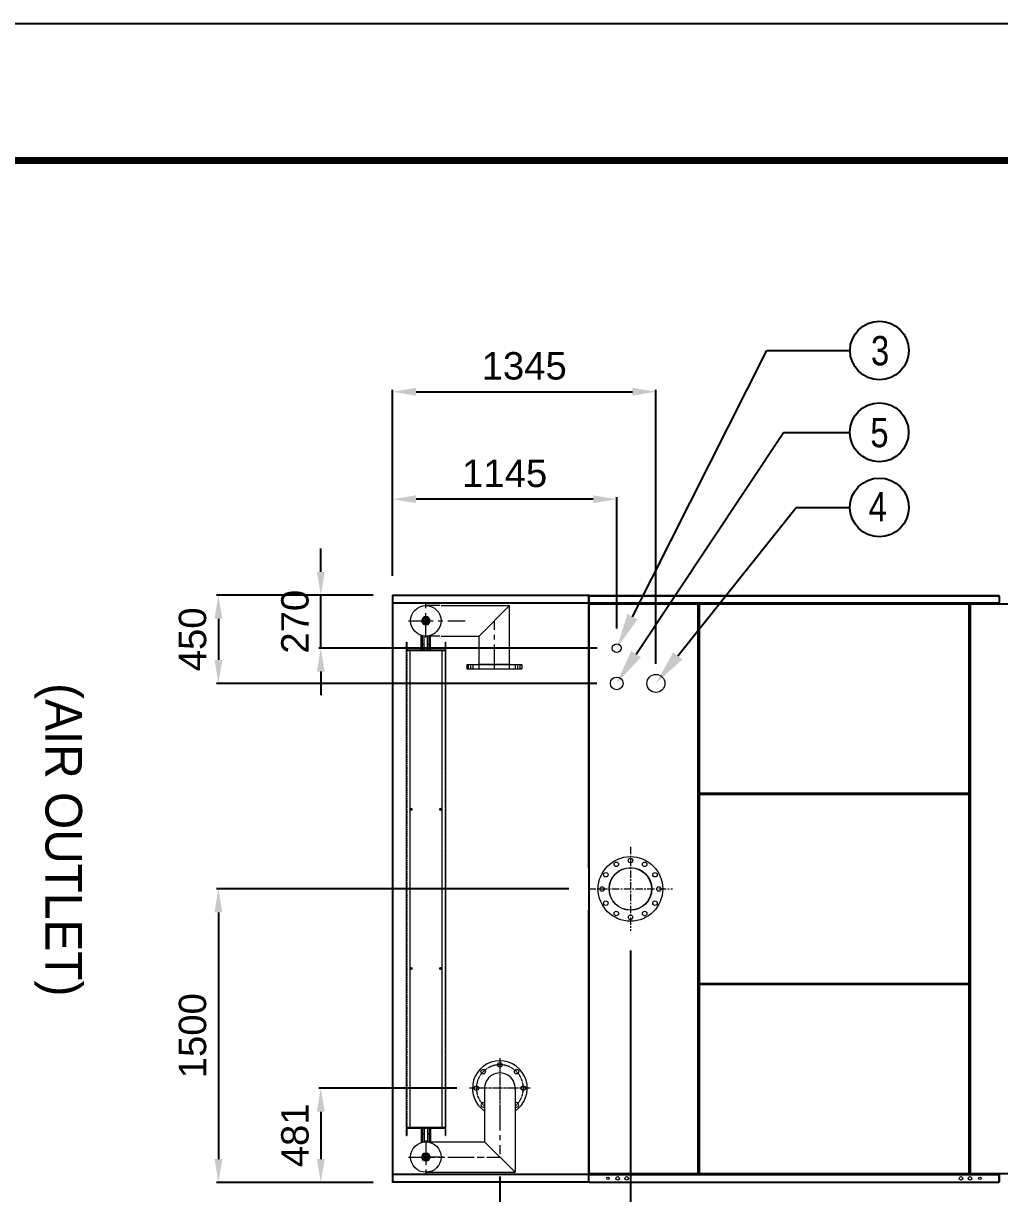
# Model space of a CAD drawing. Header units: millimetres. Extents: x -17070 to 45695, y -291348 to 34705.
# Drawn here: x 23995 to 28982, y 28726 to 34705 of the extents above; entities that cross this region are included whole.
import ezdxf
from ezdxf import colors
from ezdxf.entities.mleader import LeaderData, LeaderLine
from ezdxf.enums import TextEntityAlignment as Align
from ezdxf.math import Vec2, Vec3

# ---------------------------------------------------------------- set-up
doc = ezdxf.new("R2010")
doc.units = ezdxf.units.MM
doc.linetypes.add('CENTER', pattern=[2, 1.25, -0.25, 0.25, -0.25])
doc.linetypes.add('HIDDEN', pattern=[0.375, 0.25, -0.125])
for name, color, linetype in [('center', 1, 'CENTER'), ('냉각탑_dim', 1, 'Continuous'), ('냉각탑_form', 1, 'Continuous'), ('냉각탑_text', 3, 'Continuous')]:
    doc.layers.add(name, color=color, linetype=linetype)
doc.styles.get("Standard").update_dxf_attribs({"font": 'arial.ttf'})
doc.styles.add('돋움', font='Dotum.ttf')
doc.dimstyles.new('1.40', dxfattribs={"dimscale": 20, "dimtxt": 1.5, "dimasz": 1, "dimexe": 0.5, "dimexo": 0.5, "dimgap": 0.5, "dimtad": 1, "dimdec": 0, "dimzin": 0, "dimdsep": 46, "dimtxsty": 'Standard', "dimcen": 0, "dimclrd": 2, "dimclre": 2, "dimclrt": 3, "dimadec": 0, "dimazin": 0, "dimtfac": 1, "dimtdec": 0, "dimtmove": 0, "dimatfit": 0, "dimfxl": 1, "dimtolj": 1, "dimtzin": 0, "dimlwd": -1, "dimlwe": -1, "dimarcsym": 0})

# ---------------------------------------------------------------- blocks, each defined once
blk = doc.blocks.new('*D415')
at = {"color": 2, "transparency": 16777216}
for p, q in [((26429.2, 28812.5), (26429.2, 28242.5)), ((25881.2, 28682.5), (25881.2, 28242.5)), ((26309.2, 28252.5), (26001.2, 28252.5))]:
    blk.add_line(p, q, dxfattribs=at)
for points in [[(26001.2, 28272.5), (26001.2, 28232.5), (25881.2, 28252.5)], [(26309.2, 28272.5), (26309.2, 28232.5), (26429.2, 28252.5)]]:
    blk.add_solid(points, dxfattribs=at)
at = {"layer": 'Defpoints', "color": 0, "transparency": 16777216}
for p in [(26429.2, 28912.5), (25881.2, 28782.5), (25881.2, 28252.5)]:
    blk.add_point(p, dxfattribs=at)
at = {"color": 3, "lineweight": 5, "transparency": 16777216, "insert": (26155.2, 28384), "char_height": 140, "attachment_point": 5}
blk.add_mtext('\\A1;548', dxfattribs=at)
blk = doc.blocks.new('*D416')
at = {"color": 2, "transparency": 16777216}
for p, q in [((26781.2, 30282.5), (24981.4, 30282.5)), ((24991.4, 30162.5), (24991.4, 28902.5)), ((25781.2, 28782.5), (24981.4, 28782.5))]:
    blk.add_line(p, q, dxfattribs=at)
for points in [[(24971.4, 30162.5), (25011.4, 30162.5), (24991.4, 30282.5)], [(24971.4, 28902.5), (25011.4, 28902.5), (24991.4, 28782.5)]]:
    blk.add_solid(points, dxfattribs=at)
at = {"layer": 'Defpoints', "color": 0, "transparency": 16777216}
for p in [(26881.2, 30282.5), (24991.4, 28782.5), (25881.2, 28782.5)]:
    blk.add_point(p, dxfattribs=at)
at = {"color": 3, "lineweight": 5, "transparency": 16777216, "insert": (24859.9, 29532.5), "char_height": 140, "attachment_point": 5, "rotation": 90}
blk.add_mtext('\\A1;1500', dxfattribs=at)
blk = doc.blocks.new('*D417')
at = {"color": 2, "transparency": 16777216}
for p, q in [((25881.2, 31882.5), (25881.2, 32832.6)), ((27226.2, 31432.5), (27226.2, 32832.6)), ((26001.2, 32822.6), (27106.2, 32822.6))]:
    blk.add_line(p, q, dxfattribs=at)
for points in [[(26001.2, 32842.6), (26001.2, 32802.6), (25881.2, 32822.6)], [(27106.2, 32842.6), (27106.2, 32802.6), (27226.2, 32822.6)]]:
    blk.add_solid(points, dxfattribs=at)
at = {"layer": 'Defpoints', "color": 0, "transparency": 16777216}
for p in [(27226.2, 32822.6), (25881.2, 31782.5), (27226.2, 31332.5)]:
    blk.add_point(p, dxfattribs=at)
at = {"color": 3, "lineweight": 5, "transparency": 16777216, "insert": (26553.7, 32954.1), "char_height": 140, "attachment_point": 5}
blk.add_mtext('\\A1;1345', dxfattribs=at)
blk = doc.blocks.new('*D422')
at = {"color": 2, "transparency": 16777216}
for p, q in [((26209.2, 29264), (25504.5, 29264)), ((25514.5, 29144), (25514.5, 28902.5)), ((25781.2, 28782.5), (25504.5, 28782.5))]:
    blk.add_line(p, q, dxfattribs=at)
for points in [[(25494.5, 29144), (25534.5, 29144), (25514.5, 29264)], [(25494.5, 28902.5), (25534.5, 28902.5), (25514.5, 28782.5)]]:
    blk.add_solid(points, dxfattribs=at)
at = {"layer": 'Defpoints', "color": 0, "transparency": 16777216}
for p in [(26309.2, 29264), (25514.5, 28782.5), (25881.2, 28782.5)]:
    blk.add_point(p, dxfattribs=at)
at = {"color": 3, "lineweight": 5, "transparency": 16777216, "insert": (25383, 29023.2), "char_height": 140, "attachment_point": 5, "rotation": 90}
blk.add_mtext('\\A1;481', dxfattribs=at)
blk = doc.blocks.new('*D424')
at = {"color": 2, "transparency": 16777216}
for p, q in [((27096.4, 29967.9), (27096.4, 27816.5)), ((25881.2, 28682.5), (25881.2, 27816.5)), ((26976.4, 27826.5), (26001.2, 27826.5))]:
    blk.add_line(p, q, dxfattribs=at)
for points in [[(26001.2, 27846.5), (26001.2, 27806.5), (25881.2, 27826.5)], [(26976.4, 27846.5), (26976.4, 27806.5), (27096.4, 27826.5)]]:
    blk.add_solid(points, dxfattribs=at)
at = {"layer": 'Defpoints', "color": 0, "transparency": 16777216}
for p in [(27096.4, 30067.9), (25881.2, 28782.5), (25881.2, 27826.5)]:
    blk.add_point(p, dxfattribs=at)
at = {"color": 3, "lineweight": 5, "transparency": 16777216, "insert": (26488.8, 27957.9), "char_height": 140, "attachment_point": 5}
blk.add_mtext('\\A1;1215', dxfattribs=at)
blk = doc.blocks.new('*D425')
at = {"color": 2, "transparency": 16777216}
for p, q in [((25881.2, 31882.5), (25881.2, 32283.6)), ((26906.2, 32273.6), (26001.2, 32273.6)), ((27026.2, 31612.5), (27026.2, 32283.6))]:
    blk.add_line(p, q, dxfattribs=at)
for points in [[(26001.2, 32293.6), (26001.2, 32253.6), (25881.2, 32273.6)], [(26906.2, 32293.6), (26906.2, 32253.6), (27026.2, 32273.6)]]:
    blk.add_solid(points, dxfattribs=at)
at = {"layer": 'Defpoints', "color": 0, "transparency": 16777216}
for p in [(25881.2, 32273.6), (25881.2, 31782.5), (27026.2, 31512.5)]:
    blk.add_point(p, dxfattribs=at)
at = {"color": 3, "lineweight": 5, "transparency": 16777216, "insert": (26453.7, 32405.1), "char_height": 140, "attachment_point": 5}
blk.add_mtext('\\A1;1145', dxfattribs=at)
blk = doc.blocks.new('*D426')
at = {"color": 2, "transparency": 16777216}
for p, q in [((25781.2, 31782.5), (24981.4, 31782.5)), ((24991.4, 31662.5), (24991.4, 31452.5)), ((26925.2, 31332.5), (24981.4, 31332.5))]:
    blk.add_line(p, q, dxfattribs=at)
for points in [[(24971.4, 31662.5), (25011.4, 31662.5), (24991.4, 31782.5)], [(24971.4, 31452.5), (25011.4, 31452.5), (24991.4, 31332.5)]]:
    blk.add_solid(points, dxfattribs=at)
at = {"layer": 'Defpoints', "color": 0, "transparency": 16777216}
for p in [(25881.2, 31782.5), (24991.4, 31332.5), (27025.2, 31332.5)]:
    blk.add_point(p, dxfattribs=at)
at = {"color": 3, "lineweight": 5, "transparency": 16777216, "insert": (24859.9, 31557.5), "char_height": 140, "attachment_point": 5, "rotation": 90}
blk.add_mtext('\\A1;450', dxfattribs=at)
blk = doc.blocks.new('*D427')
at = {"color": 2, "transparency": 16777216}
for p, q in [((25514.5, 31902.5), (25514.5, 32022.5)), ((25781.2, 31782.5), (25504.5, 31782.5)), ((25514.5, 31512.5), (25514.5, 31782.5)), ((26926.2, 31512.5), (25504.5, 31512.5)), ((25514.5, 31392.5), (25514.5, 31272.5))]:
    blk.add_line(p, q, dxfattribs=at)
for points in [[(25494.5, 31902.5), (25534.5, 31902.5), (25514.5, 31782.5)], [(25494.5, 31392.5), (25534.5, 31392.5), (25514.5, 31512.5)]]:
    blk.add_solid(points, dxfattribs=at)
at = {"layer": 'Defpoints', "color": 0, "transparency": 16777216}
for p in [(25514.5, 31782.5), (25881.2, 31782.5), (27026.2, 31512.5)]:
    blk.add_point(p, dxfattribs=at)
at = {"color": 3, "lineweight": 5, "transparency": 16777216, "insert": (25383, 31647.5), "char_height": 140, "attachment_point": 5, "rotation": 90}
blk.add_mtext('\\A1;270', dxfattribs=at)
blk = doc.blocks.new('A$C019E714B')
at = {"color": 1, "linetype": 'CENTER', "ltscale": 0.5}
for p, q in [((0, 20.8), (36, 20.8)), ((18, 0), (18, 41.6))]:
    blk.add_line(p, q, dxfattribs=at)
at = {"ltscale": 0.5}
blk.add_lwpolyline([(0, 10.4), (18, 0), (36, 10.4), (36, 31.2), (18, 41.6), (0, 31.2)], close=True, dxfattribs=at)
for radius in [18, 13]:
    blk.add_circle((18, 20.8), radius, dxfattribs=at)
blk = doc.blocks.new('43632')
at = {"color": 7, "lineweight": 13}
for centre, radius in [((149363.5, -87474.9), 165), ((149291, -87349.3), 11.5), ((149363.5, -87329.9), 11.5), ((149436, -87349.3), 11.5), ((149237.9, -87402.4), 11.5), ((149363.5, -87474.9), 109), ((149489.1, -87402.4), 11.5), ((149218.5, -87474.9), 11.5), ((149508.5, -87474.9), 11.5), ((149237.9, -87547.4), 11.5), ((149291, -87600.4), 11.5), ((149436, -87600.4), 11.5), ((149489.1, -87547.4), 11.5), ((149363.5, -87619.9), 11.5)]:
    blk.add_circle(centre, radius, dxfattribs=at)
blk = doc.blocks.new('4')
at = {"color": 0, "lineweight": 20}
for p, q in [((26881.2, 31782.5), (25881.2, 31782.5)), ((25881.2, 28782.5), (25881.2, 31782.5)), ((25884.2, 28782.5), (25884.2, 31782.5)), ((26881.2, 31779.5), (25884.2, 31779.5)), ((26881.2, 31743.5), (25884.2, 31743.5)), ((26881.2, 31740.5), (25884.2, 31740.5)), ((26881.2, 28824.5), (25884.2, 28824.5)), ((26881.2, 28821.5), (25884.2, 28821.5)), ((26881.2, 28782.5), (25881.2, 28782.5)), ((26881.2, 28785.5), (25884.2, 28785.5))]:
    blk.add_line(p, q, dxfattribs=at)
at = {"lineweight": 20}
blk.add_line((26881.2, 31779), (26881.2, 31782.5), dxfattribs=at)
at = {"color": 7, "lineweight": 20, "ltscale": 0.001111}
for p, q in [((26881.2, 31779), (26883.2, 31779)), ((28979.2, 31779), (28981.2, 31779)), ((26883.2, 31735), (26881.2, 31735)), ((26884.7, 31736.5), (26884.7, 31738.5)), ((26884.7, 31738.5), (26884.7, 31736.5)), ((27440.7, 31736.5), (27440.7, 31738.5)), ((27442.2, 31735), (27444.2, 31735)), ((27545.7, 30769.5), (27545.7, 30767.5)), ((27549.2, 30769.5), (27549.2, 30767.5)), ((27558.7, 30767.5), (27558.7, 30769.5)), ((27560.2, 30767.5), (27560.2, 30769.5)), ((27594.1, 30767.5), (27594.1, 30769.5)), ((27594.2, 30767.5), (27594.2, 30769.5)), ((27596.2, 30767.5), (27596.2, 30769.5)), ((27598.2, 30767.5), (27598.2, 30769.5)), ((27600.2, 30767.5), (27600.2, 30769.5)), ((27600.2, 30769.5), (27600.2, 30767.5)), ((27603.2, 30767.5), (27603.2, 30769.5)), ((27604.3, 30767.5), (27604.3, 30769.5)), ((28214.3, 30767.5), (28214.3, 30769.5)), ((28824.3, 30767.5), (28824.3, 30769.5)), ((27545.7, 29797.5), (27545.7, 29795.5)), ((27549.2, 29797.5), (27549.2, 29795.5)), ((27558.7, 29795.5), (27558.7, 29797.5)), ((27560.2, 29795.5), (27560.2, 29797.5)), ((27594.1, 29795.5), (27594.1, 29797.5)), ((27594.2, 29795.5), (27594.2, 29797.5)), ((27596.2, 29795.5), (27596.2, 29797.5)), ((27598.2, 29795.5), (27598.2, 29797.5)), ((27600.2, 29795.5), (27600.2, 29797.5)), ((27600.2, 29797.5), (27600.2, 29795.5)), ((27603.2, 29795.5), (27603.2, 29797.5)), ((27604.4, 29795.5), (27604.4, 29797.5)), ((28214.4, 29795.5), (28214.4, 29797.5)), ((28824.4, 29795.5), (28824.4, 29797.5)), ((26883.2, 28830), (26881.2, 28830)), ((26884.7, 28828.5), (26884.7, 28826.5)), ((26884.7, 28826.5), (26884.7, 28828.5)), ((27081.2, 28824.5), (27081.2, 28826.5)), ((27440.7, 28828.5), (27440.7, 28826.5)), ((27442.2, 28830), (27444.2, 28830)), ((27594.2, 28826), (27596.2, 28826)), ((27604.4, 28824.5), (27604.4, 28826.5)), ((28214.4, 28824.5), (28214.4, 28826.5)), ((28824.4, 28824.5), (28824.4, 28826.5)), ((28825.5, 28830), (28825.5, 28828)), ((28853.4, 28826.5), (28853.4, 28824.5)), ((26883.2, 28786), (26881.2, 28786)), ((28981.2, 28786), (28979.2, 28786))]:
    blk.add_line(p, q, dxfattribs=at)
at = {"color": 7, "lineweight": 20, "ltscale": 0.019444}
for p, q in [((26881.2, 31744), (26881.2, 31779)), ((26883.2, 31744), (26883.2, 31779)), ((26884.7, 31779), (26884.7, 31744)), ((28977.7, 31779), (28977.7, 31744)), ((28979.2, 31779), (28979.2, 31744)), ((28981.2, 31779), (28981.2, 31744)), ((26881.2, 28786), (26881.2, 28821)), ((26883.2, 28786), (26883.2, 28821)), ((26884.7, 28786), (26884.7, 28821)), ((28977.7, 28786), (28977.7, 28821)), ((28979.2, 28821), (28979.2, 28786)), ((28981.2, 28821), (28981.2, 28786))]:
    blk.add_line(p, q, dxfattribs=at)
at = {"color": 7, "lineweight": 20}
for p, q in [((26884.7, 31782.5), (28977.7, 31782.5)), ((26884.7, 31779), (28977.7, 31779)), ((26881.2, 30390.6), (26881.2, 31735)), ((26881.2, 31734.9), (26881.2, 28830.1)), ((28977.7, 31744), (26884.7, 31744)), ((28977.7, 31740.5), (26884.7, 31740.5)), ((26884.8, 31734.9), (26884.8, 28830.1)), ((27440.6, 28830.1), (27440.6, 31734.9)), ((27444.2, 28830.1), (27444.2, 31734.9)), ((27445.7, 28826.5), (27445.7, 31738.5)), ((27445.7, 31735), (27445.7, 30817)), ((27446.2, 31735), (27446.2, 30773)), ((28824.7, 31738.5), (27449.7, 31738.5)), ((27449.7, 31735), (27449.7, 30773)), ((28824.7, 31735), (27449.7, 31735)), ((27446.2, 30764), (27446.2, 29801)), ((27449.7, 30773), (28824.7, 30773)), ((27449.7, 30769.5), (28824.7, 30769.5)), ((28824.7, 30767.5), (27449.7, 30767.5)), ((27449.7, 30764), (27449.7, 29801)), ((28824.7, 30764), (27449.7, 30764)), ((26881.2, 28830), (26881.2, 30174.3)), ((27446.2, 29792), (27446.2, 28830)), ((27449.7, 29801), (28824.7, 29801)), ((27449.7, 29797.5), (28824.7, 29797.5)), ((28824.7, 29795.5), (27449.7, 29795.5)), ((27449.7, 29792), (27449.7, 28830)), ((28824.7, 29792), (27449.7, 29792)), ((26884.7, 28824.5), (28977.7, 28824.5)), ((26884.7, 28821), (28977.7, 28821)), ((27449.7, 28830), (28824.7, 28830)), ((27449.7, 28826.5), (28824.7, 28826.5)), ((26884.7, 28786), (28977.7, 28786)), ((26884.7, 28782.5), (28977.7, 28782.5))]:
    blk.add_line(p, q, dxfattribs=at)
at = {"color": 7, "lineweight": 20, "ltscale": 0.001944}
for p, q in [((26884.7, 31779), (26884.7, 31782.5)), ((28977.7, 31779), (28977.7, 31782.5)), ((26884.7, 31744), (26884.7, 31740.5)), ((27445.7, 31738.5), (27442.2, 31738.5)), ((27449.2, 31738.5), (27445.7, 31738.5)), ((27446.2, 31735), (27449.7, 31735)), ((27449.2, 31735), (27449.2, 31738.5)), ((27449.7, 31738.5), (27449.7, 31735)), ((28824.7, 31738.5), (28824.7, 31735)), ((28828.2, 31735), (28824.7, 31735)), ((28977.7, 31744), (28977.7, 31740.5)), ((27446.2, 30773), (27449.7, 30773)), ((27446.2, 30764), (27449.7, 30764)), ((27449.7, 30769.5), (27449.7, 30773)), ((27449.7, 30767.5), (27449.7, 30764)), ((28824.7, 30769.5), (28824.7, 30773)), ((28828.2, 30773), (28824.7, 30773)), ((28824.7, 30767.5), (28824.7, 30764)), ((28828.2, 30764), (28824.7, 30764)), ((27446.2, 29801), (27449.7, 29801)), ((27446.2, 29792), (27449.7, 29792)), ((27449.7, 29797.5), (27449.7, 29801)), ((27449.7, 29795.5), (27449.7, 29792)), ((28824.7, 29797.5), (28824.7, 29801)), ((28828.2, 29801), (28824.7, 29801)), ((28824.7, 29795.5), (28824.7, 29792)), ((28828.2, 29792), (28824.7, 29792)), ((26884.7, 28821), (26884.7, 28824.5)), ((27449.2, 28826.5), (27445.7, 28826.5)), ((27446.2, 28830), (27449.7, 28830)), ((27449.2, 28826.5), (27449.2, 28830)), ((27449.7, 28826.5), (27449.7, 28830)), ((28824.7, 28826.5), (28824.7, 28830)), ((28828.2, 28830), (28824.7, 28830)), ((28977.7, 28821), (28977.7, 28824.5)), ((26884.7, 28782.5), (26884.7, 28786)), ((28977.7, 28782.5), (28977.7, 28786))]:
    blk.add_line(p, q, dxfattribs=at)
at = {"color": 1, "linetype": 'CENTER', "lineweight": 20, "ltscale": 100}
for p, q in [((26051.2, 31566.8), (26051.2, 31738.2)), ((25963.3, 31652.5), (26251.2, 31652.5)), ((26401.2, 31406.5), (26401.2, 31652.5)), ((26034.7, 31504.5), (26034.7, 31576.5)), ((26067.7, 31504.5), (26067.7, 31576.5)), ((25981.5, 30689.1), (25970.9, 30689.1)), ((25976.2, 30694.5), (25976.2, 30683.8)), ((26120.9, 30689.1), (26131.5, 30689.1)), ((26126.2, 30694.5), (26126.2, 30683.8)), ((25981.5, 29875.8), (25970.9, 29875.8)), ((25976.2, 29881.1), (25976.2, 29870.5)), ((26120.9, 29875.8), (26131.5, 29875.8)), ((26126.2, 29881.1), (26126.2, 29870.5)), ((26429.2, 29173.5), (26429.2, 28927.5)), ((26034.7, 29060.5), (26034.7, 28988.5)), ((26067.7, 29060.5), (26067.7, 28988.5)), ((26051.2, 28998.2), (26051.2, 28826.8)), ((25963.3, 28912.5), (26429.2, 28912.5)), ((25973.4, 28912.5), (26429.2, 28912.5))]:
    blk.add_line(p, q, dxfattribs=at)
at = {"lineweight": 20, "ltscale": 30}
for p, q in [((26055.2, 31730.5), (26051.2, 31730.3)), ((26122.6, 31730.5), (26051.2, 31730.5)), ((26129, 31730.3), (26479, 31730.3)), ((26479, 31730.3), (26323.4, 31574.7)), ((26479, 31406.5), (26479, 31730.3)), ((26026.7, 31504.5), (26026.7, 31578.6)), ((26042.7, 31504.5), (26042.7, 31575.2)), ((26055.2, 31574.5), (26051.2, 31574.7)), ((26122.6, 31574.5), (26051.2, 31574.5)), ((26059.7, 31504.5), (26059.7, 31575.2)), ((26075.7, 31504.5), (26075.7, 31578.6)), ((26129, 31574.7), (26323.4, 31574.7)), ((26323.4, 31406.5), (26323.4, 31574.7)), ((25951.2, 31542.5), (25953.2, 31542.5)), ((25951.2, 31542.5), (25951.2, 29022.5)), ((25953.2, 31542.5), (25953.2, 31504.5)), ((26026.7, 31532.5), (26042.7, 31532.5)), ((26059.7, 31532.5), (26075.7, 31532.5)), ((26149.2, 31542.5), (26151.2, 31542.5)), ((26149.2, 31542.5), (26149.2, 31504.5)), ((26151.2, 31542.5), (26151.2, 29022.5)), ((25951.2, 31502.5), (26151.2, 31502.5)), ((25951.2, 31500.5), (26151.2, 31500.5)), ((25953.2, 31504.5), (26149.2, 31504.5)), ((25969.2, 31500.5), (25969.2, 29064.5)), ((26133.2, 31500.5), (26133.2, 29064.5)), ((26483.8, 31428.5), (26318.6, 31428.5)), ((26351.4, 29271.2), (26351.4, 28990.3)), ((26507, 29271.2), (26507, 28834.7)), ((25951.2, 29064.5), (26151.2, 29064.5)), ((25951.2, 29062.5), (26151.2, 29062.5)), ((25953.2, 29060.5), (26149.2, 29060.5)), ((25953.2, 29060.5), (25953.2, 29022.5)), ((26026.7, 29060.5), (26026.7, 28986.3)), ((26042.7, 29060.5), (26042.7, 28989.8)), ((26059.7, 29060.5), (26059.7, 28989.8)), ((26075.7, 29060.5), (26075.7, 28986.3)), ((26149.2, 29060.5), (26149.2, 29022.5)), ((25951.2, 29022.5), (25953.2, 29022.5)), ((26026.7, 29032.5), (26042.7, 29032.5)), ((26059.7, 29032.5), (26075.7, 29032.5)), ((26149.2, 29022.5), (26151.2, 29022.5)), ((26055.2, 28990.5), (26051.2, 28990.3)), ((26051.2, 28990.3), (26351.4, 28990.3)), ((26058.4, 28990.5), (26055.2, 28990.5)), ((26507, 28834.7), (26351.4, 28990.3)), ((26055.2, 28834.5), (26051.2, 28834.7)), ((26051.2, 28834.7), (26507, 28834.7))]:
    blk.add_line(p, q, dxfattribs=at)
at = {"color": 7, "lineweight": 20, "ltscale": 5.55556e-05}
for p, q in [((26881.2, 31735), (26881.2, 31734.9)), ((26883.2, 31735), (26883.2, 31734.9)), ((26884.8, 31738.5), (26884.7, 31738.5)), ((26884.8, 31736.5), (26884.7, 31736.5)), ((27440.7, 31738.5), (27440.6, 31738.5)), ((27440.7, 31736.5), (27440.6, 31736.5)), ((27442.2, 31734.9), (27442.2, 31735)), ((27444.2, 31734.9), (27444.2, 31735)), ((26881.2, 28830.1), (26881.2, 28830)), ((26883.2, 28830.1), (26883.2, 28830)), ((26884.7, 28828.5), (26884.8, 28828.5)), ((26884.7, 28826.5), (26884.8, 28826.5)), ((27440.6, 28828.5), (27440.7, 28828.5)), ((27440.6, 28826.5), (27440.7, 28826.5)), ((27442.2, 28830), (27442.2, 28830.1)), ((27444.2, 28830), (27444.2, 28830.1))]:
    blk.add_line(p, q, dxfattribs=at)
at = {"color": 7, "lineweight": 20, "ltscale": 6.38005e-06}
blk.add_line((26881.2, 31735), (26881.2, 31735), dxfattribs=at)
at = {"color": 7, "lineweight": 20, "ltscale": 0.002}
for p, q in [((26881.2, 31734.9), (26884.8, 31734.9)), ((26884.8, 31738.5), (26884.8, 31734.9)), ((27440.6, 31738.5), (27440.6, 31734.9)), ((27444.2, 31734.9), (27440.6, 31734.9)), ((26881.2, 28830.1), (26884.8, 28830.1)), ((26884.8, 28826.5), (26884.8, 28830.1)), ((27440.6, 28826.5), (27440.6, 28830.1)), ((27444.2, 28830.1), (27440.6, 28830.1))]:
    blk.add_line(p, q, dxfattribs=at)
at = {"color": 7, "lineweight": 20, "ltscale": 0.000888889}
for p, q in [((26884.8, 31735), (26883.2, 31735)), ((27440.6, 31735), (27442.2, 31735)), ((28827.3, 31735.4), (28828.9, 31735.4)), ((28830.4, 31736.9), (28830.4, 31738.5)), ((26884.8, 28830), (26883.2, 28830)), ((27440.6, 28830), (27442.2, 28830)), ((28828.9, 28829.6), (28827.3, 28829.6)), ((28830.4, 28826.5), (28830.4, 28828.1))]:
    blk.add_line(p, q, dxfattribs=at)
at = {"color": 7, "lineweight": 20, "ltscale": 6.4231e-06}
for p, q in [((26884.7, 31738.5), (26884.7, 31738.5)), ((26884.7, 31736.5), (26884.7, 31736.5)), ((26884.7, 28828.5), (26884.7, 28828.5)), ((26884.7, 28826.5), (26884.7, 28826.5))]:
    blk.add_line(p, q, dxfattribs=at)
at = {"color": 7, "lineweight": 20, "ltscale": 0.000833333}
for p, q in [((26884.7, 31735), (26884.7, 31736.5)), ((28830.4, 31735.4), (28828.9, 31735.4)), ((28830.4, 31735.4), (28830.4, 31736.9)), ((26884.7, 28830), (26884.7, 28828.5)), ((27444.2, 28830), (27445.7, 28830)), ((28830.4, 28829.6), (28828.9, 28829.6)), ((28830.4, 28829.6), (28830.4, 28828.1))]:
    blk.add_line(p, q, dxfattribs=at)
at = {"color": 7, "lineweight": 20, "ltscale": 6.29548e-05}
blk.add_line((26884.8, 31735), (26884.7, 31735), dxfattribs=at)
at = {"color": 7, "lineweight": 20, "ltscale": 0.308778}
for p, q in [((27440.6, 31738.5), (26884.8, 31738.5)), ((27440.6, 31734.9), (26884.8, 31734.9)), ((26884.8, 28830.1), (27440.6, 28830.1)), ((26884.8, 28826.5), (27440.6, 28826.5))]:
    blk.add_line(p, q, dxfattribs=at)
at = {"color": 7, "lineweight": 20, "ltscale": 5.55704e-05}
blk.add_line((27440.6, 31735), (27440.6, 31734.9), dxfattribs=at)
at = {"color": 7, "lineweight": 20, "ltscale": 0.000833337}
for p, q in [((27440.7, 31738.5), (27442.2, 31738.5)), ((27440.7, 31736.5), (27442.2, 31736.5)), ((27442.2, 28828.5), (27440.7, 28828.5)), ((27442.2, 28826.5), (27440.7, 28826.5))]:
    blk.add_line(p, q, dxfattribs=at)
at = {"color": 7, "lineweight": 20, "ltscale": 0.00094308}
blk.add_line((27445.7, 31738), (27444, 31738), dxfattribs=at)
at = {"color": 7, "lineweight": 20, "ltscale": 0.000864169}
blk.add_line((27444.1, 31735), (27445.7, 31735), dxfattribs=at)
at = {"color": 7, "lineweight": 20, "ltscale": 0.000277763}
for p, q in [((27449.2, 31738.5), (27449.7, 31738.5)), ((27449.2, 28826.5), (27449.7, 28826.5))]:
    blk.add_line(p, q, dxfattribs=at)
at = {"color": 7, "lineweight": 20, "ltscale": 0.003167}
blk.add_line((28830.4, 31738.5), (28824.7, 31738.5), dxfattribs=at)
at = {"color": 7, "lineweight": 20, "ltscale": 0.001445}
blk.add_line((28827.3, 31735), (28824.7, 31735), dxfattribs=at)
at = {"color": 7, "lineweight": 20, "ltscale": 0.265696}
for p, q in [((28824.7, 31256.7), (28824.7, 31735)), ((28828.2, 31256.7), (28828.2, 31735))]:
    blk.add_line(p, q, dxfattribs=at)
at = {"color": 7, "lineweight": 20, "ltscale": 0.000222222}
for p, q in [((28827.3, 31735), (28827.3, 31735.4)), ((28977.7, 28821.4), (28978.1, 28821.4)), ((26884.7, 28785.6), (26884.3, 28785.6))]:
    blk.add_line(p, q, dxfattribs=at)
at = {"color": 7, "lineweight": 20, "ltscale": 0.265918}
for p, q in [((28828.9, 31256.7), (28828.9, 31735.4)), ((28830.4, 31256.7), (28830.4, 31735.4)), ((28831.2, 31735.4), (28831.2, 31256.7)), ((28834.3, 31735.4), (28834.3, 31256.7))]:
    blk.add_line(p, q, dxfattribs=at)
at = {"color": 7, "lineweight": 20, "ltscale": 0.002167}
for p, q in [((28830.4, 31738.5), (28834.3, 31738.5)), ((28830.4, 31736.9), (28834.3, 31736.9)), ((28834.3, 31735.4), (28830.4, 31735.4)), ((28830.4, 28828.1), (28834.3, 28828.1)), ((28830.4, 28826.5), (28834.3, 28826.5))]:
    blk.add_line(p, q, dxfattribs=at)
at = {"color": 7, "lineweight": 20, "ltscale": 0.001722}
for p, q in [((28831.2, 31735.4), (28834.3, 31735.4)), ((28834.3, 31738.5), (28834.3, 31735.4)), ((28831.2, 28829.6), (28834.3, 28829.6)), ((28834.3, 28826.5), (28834.3, 28829.6))]:
    blk.add_line(p, q, dxfattribs=at)
at = {"color": 7, "lineweight": 20, "ltscale": 0.188222}
for p, q in [((29173.1, 31738.5), (28834.3, 31738.5)), ((29173.1, 31735.4), (28834.3, 31735.4)), ((28834.3, 28829.6), (29173.1, 28829.6)), ((28834.3, 28826.5), (29173.1, 28826.5))]:
    blk.add_line(p, q, dxfattribs=at)
at = {"color": 6, "linetype": 'HIDDEN', "lineweight": 20, "ltscale": 30}
for p, q in [((25953.2, 31500.5), (25953.2, 29064.5)), ((26149.2, 31500.5), (26149.2, 29064.5))]:
    blk.add_line(p, q, dxfattribs=at)
at = {"lineweight": 20, "ltscale": 0.5}
for p, q in [((26261.2, 31428.5), (26541.2, 31428.5)), ((26261.2, 31428.5), (26261.2, 31406.5)), ((26261.2, 31406.5), (26541.2, 31406.5)), ((26269.2, 31406.5), (26269.2, 31428.5)), ((26293.2, 31406.5), (26293.2, 31428.5)), ((26509.2, 31406.5), (26509.2, 31428.5)), ((26533.2, 31406.5), (26533.2, 31428.5)), ((26541.2, 31428.5), (26541.2, 31406.5))]:
    blk.add_line(p, q, dxfattribs=at)
at = {"color": 1, "linetype": 'CENTER', "lineweight": 20, "ltscale": 0.5}
for p, q in [((26281.2, 31406.5), (26281.2, 31428.5)), ((26521.2, 31406.5), (26521.2, 31428.5)), ((26137.1, 28912.5), (26051.2, 28912.5))]:
    blk.add_line(p, q, dxfattribs=at)
at = {"color": 7, "lineweight": 20, "ltscale": 0.265556}
for p, q in [((28824.7, 28830), (28824.7, 31256.7)), ((28828.2, 28830), (28828.2, 31256.7))]:
    blk.add_line(p, q, dxfattribs=at)
at = {"color": 7, "lineweight": 20, "ltscale": 0.265778}
for p, q in [((28828.9, 28829.6), (28828.9, 31256.7)), ((28830.4, 28829.6), (28830.4, 31256.7)), ((28831.2, 31256.7), (28831.2, 28829.6)), ((28834.3, 31256.7), (28834.3, 28829.6))]:
    blk.add_line(p, q, dxfattribs=at)
at = {"color": 7, "lineweight": 20, "ltscale": 0.000833334}
for p, q in [((27444.2, 30817), (27445.7, 30817)), ((27444.2, 30487.5), (27445.7, 30487.5)), ((27444.2, 30447.5), (27445.7, 30447.5)), ((27444.2, 30117.5), (27445.7, 30117.5)), ((27444.2, 30077.5), (27445.7, 30077.5)), ((27444.2, 29748), (27445.7, 29748))]:
    blk.add_line(p, q, dxfattribs=at)
at = {"color": 7, "lineweight": 20, "ltscale": 0.173056}
for p, q in [((27445.7, 30496.5), (27445.7, 30808)), ((27445.7, 29757), (27445.7, 30068.5))]:
    blk.add_line(p, q, dxfattribs=at)
at = {"color": 7, "lineweight": 20, "ltscale": 0.005}
for p, q in [((27449.2, 30764), (27449.2, 30773)), ((28827.3, 30764), (28827.3, 30773)), ((27449.2, 29792), (27449.2, 29801)), ((28827.3, 29792), (28827.3, 29801))]:
    blk.add_line(p, q, dxfattribs=at)
at = {"color": 7, "lineweight": 20, "ltscale": 0.022222}
for p, q in [((27445.7, 30447.5), (27445.7, 30487.5)), ((27445.7, 30077.5), (27445.7, 30117.5))]:
    blk.add_line(p, q, dxfattribs=at)
at = {"color": 7, "lineweight": 20, "ltscale": 0.183333}
blk.add_line((27445.7, 30117.5), (27445.7, 30447.5), dxfattribs=at)
at = {"color": 1, "linetype": 'CENTER', "lineweight": 20, "ltscale": 10}
for p, q in [((26429.2, 29418.2), (26429.2, 29109.7)), ((26583.5, 29264), (26274.9, 29264))]:
    blk.add_line(p, q, dxfattribs=at)
at = {"color": 7, "lineweight": 20, "ltscale": 6.38004e-06}
blk.add_line((26881.2, 28830), (26881.2, 28830), dxfattribs=at)
at = {"color": 7, "lineweight": 20, "ltscale": 0.000203026}
blk.add_line((26881.2, 28821), (26881.2, 28821.4), dxfattribs=at)
at = {"color": 7, "lineweight": 20, "ltscale": 1.29946e-05}
blk.add_line((26884.3, 28824.5), (26884.3, 28824.5), dxfattribs=at)
at = {"color": 7, "lineweight": 20, "ltscale": 0.000222127}
blk.add_line((26884.3, 28824.5), (26884.7, 28824.5), dxfattribs=at)
at = {"color": 7, "lineweight": 20, "ltscale": 0.000580935}
for p, q in [((26884.3, 28821.4), (26884.3, 28822.4)), ((28978.1, 28822.4), (28978.1, 28821.4)), ((28978.1, 28821.4), (28978.1, 28822.4))]:
    blk.add_line(p, q, dxfattribs=at)
at = {"color": 7, "lineweight": 20, "ltscale": 0.019889}
for p, q in [((26884.3, 28821.4), (26884.3, 28785.6)), ((28978.1, 28821.4), (28978.1, 28785.6)), ((28978.1, 28785.6), (28978.1, 28821.4))]:
    blk.add_line(p, q, dxfattribs=at)
at = {"color": 7, "lineweight": 20, "ltscale": 0.000222221}
blk.add_line((26884.3, 28821.4), (26884.7, 28821.4), dxfattribs=at)
at = {"color": 7, "lineweight": 20, "ltscale": 0.000277643}
blk.add_line((27231.3, 28826), (27231.3, 28826.5), dxfattribs=at)
at = {"color": 7, "lineweight": 20, "ltscale": 0.001297}
blk.add_line((27233.7, 28826), (27231.3, 28826), dxfattribs=at)
at = {"color": 7, "lineweight": 20, "ltscale": 0.000277654}
blk.add_line((27233.7, 28826), (27233.7, 28826.5), dxfattribs=at)
at = {"color": 7, "lineweight": 20, "ltscale": 0.001937}
blk.add_line((27237.1, 28826), (27233.7, 28826), dxfattribs=at)
at = {"color": 7, "lineweight": 20, "ltscale": 0.000277655}
blk.add_line((27237.1, 28826), (27237.1, 28826.5), dxfattribs=at)
at = {"color": 7, "lineweight": 20, "ltscale": 0.178662}
blk.add_line((27558.7, 28826), (27237.1, 28826), dxfattribs=at)
at = {"color": 7, "lineweight": 20, "ltscale": 0.000832482}
blk.add_line((27341.2, 28824.5), (27341.2, 28826), dxfattribs=at)
at = {"color": 7, "lineweight": 20, "ltscale": 0.000924157}
for p, q in [((27367.7, 28825.5), (27366.2, 28824.8)), ((27374.7, 28825.5), (27376.2, 28824.8)), ((27374.7, 28825.5), (27376.2, 28824.8))]:
    blk.add_line(p, q, dxfattribs=at)
at = {"color": 7, "lineweight": 20, "ltscale": 0.00411}
blk.add_line((27366.2, 28824.8), (27373.6, 28824.8), dxfattribs=at)
at = {"color": 7, "lineweight": 20, "ltscale": 0.000338047}
for p, q in [((27366.7, 28824.5), (27366.2, 28824.8)), ((27375.6, 28824.5), (27376.2, 28824.8))]:
    blk.add_line(p, q, dxfattribs=at)
at = {"color": 7, "lineweight": 20, "ltscale": 0.000599594}
for p, q in [((27367.7, 28825.5), (27366.7, 28826)), ((27374.7, 28825.5), (27375.6, 28826))]:
    blk.add_line(p, q, dxfattribs=at)
at = {"color": 7, "lineweight": 20, "ltscale": 0.002877}
blk.add_line((27372.9, 28825.5), (27367.7, 28825.5), dxfattribs=at)
at = {"color": 7, "lineweight": 20, "ltscale": 0.001012}
blk.add_line((27374.7, 28825.5), (27372.9, 28825.5), dxfattribs=at)
at = {"color": 7, "lineweight": 20, "ltscale": 0.001446}
blk.add_line((27373.6, 28824.8), (27376.2, 28824.8), dxfattribs=at)
at = {"color": 7, "lineweight": 20, "ltscale": 0.000832472}
blk.add_line((27378.3, 28826), (27378.3, 28824.5), dxfattribs=at)
at = {"color": 7, "lineweight": 20, "ltscale": 5.55408e-05}
blk.add_line((27440.6, 28830.1), (27440.6, 28830), dxfattribs=at)
at = {"color": 7, "lineweight": 20, "ltscale": 0.000277671}
blk.add_line((27558.7, 28826), (27558.7, 28826.5), dxfattribs=at)
at = {"color": 7, "lineweight": 20, "ltscale": 0.000804938}
blk.add_line((27560.2, 28826), (27558.7, 28826), dxfattribs=at)
at = {"color": 7, "lineweight": 20, "ltscale": 0.000277672}
blk.add_line((27560.2, 28826), (27560.2, 28826.5), dxfattribs=at)
at = {"color": 7, "lineweight": 20, "ltscale": 0.01886}
blk.add_line((27594.1, 28826), (27560.2, 28826), dxfattribs=at)
at = {"color": 7, "lineweight": 20, "ltscale": 0.000833316}
blk.add_line((27571.7, 28826), (27571.7, 28824.5), dxfattribs=at)
at = {"color": 7, "lineweight": 20, "ltscale": 0.000277721}
blk.add_line((27594.1, 28826), (27594.1, 28826.5), dxfattribs=at)
at = {"color": 7, "lineweight": 20, "ltscale": 2.83951e-05}
blk.add_line((27594.2, 28826), (27594.1, 28826), dxfattribs=at)
at = {"color": 7, "lineweight": 20, "ltscale": 0.000277733}
for p, q in [((27594.2, 28826), (27594.2, 28826.5)), ((27596.2, 28826), (27596.2, 28826.5))]:
    blk.add_line(p, q, dxfattribs=at)
at = {"color": 7, "lineweight": 20, "ltscale": 0.001884}
blk.add_line((28830.4, 28826.5), (28827, 28826.5), dxfattribs=at)
at = {"color": 7, "lineweight": 20, "ltscale": 0.001866}
blk.add_line((28830.4, 28826.5), (28827, 28826.5), dxfattribs=at)
at = {"color": 7, "lineweight": 20, "ltscale": 0.000222164}
blk.add_line((28827.3, 28829.6), (28827.3, 28830), dxfattribs=at)
at = {"color": 7, "lineweight": 20, "ltscale": 0.000444358}
blk.add_line((28831.2, 28829.6), (28830.4, 28829.6), dxfattribs=at)
at = {"color": 7, "lineweight": 20, "ltscale": 0.000222226}
for p, q in [((28977.7, 28824.5), (28978.1, 28824.5)), ((28981.2, 28821), (28981.2, 28821.4))]:
    blk.add_line(p, q, dxfattribs=at)
at = {"color": 7, "lineweight": 20, "ltscale": 1.29913e-05}
blk.add_line((28978.1, 28824.5), (28978.1, 28824.5), dxfattribs=at)
at = {"color": 7, "lineweight": 20, "ltscale": 0.000203598}
blk.add_line((26881.2, 28785.6), (26881.2, 28785.9), dxfattribs=at)
at = {"color": 7, "lineweight": 20, "ltscale": 0.000203753}
blk.add_line((26884.7, 28782.5), (26884.3, 28782.5), dxfattribs=at)
at = {"color": 7, "lineweight": 20, "ltscale": 0.000222318}
blk.add_line((28978.1, 28785.6), (28977.7, 28785.6), dxfattribs=at)
at = {"color": 7, "lineweight": 20, "ltscale": 0.000203929}
blk.add_line((28977.7, 28782.5), (28978.1, 28782.5), dxfattribs=at)
at = {"color": 7, "lineweight": 20, "ltscale": 0.000222128}
blk.add_line((28981.2, 28785.6), (28981.2, 28786), dxfattribs=at)
at = {"lineweight": 20, "ltscale": 30}
for points in [[(25972.3, 30691.4), (25976.2, 30693.6), (25980.1, 30691.4), (25980.1, 30686.9), (25976.2, 30684.6), (25972.3, 30686.9)], [(26130.1, 30691.4), (26126.2, 30693.6), (26122.3, 30691.4), (26122.3, 30686.9), (26126.2, 30684.6), (26130.1, 30686.9)], [(25972.3, 29878.1), (25976.2, 29880.3), (25980.1, 29878.1), (25980.1, 29873.6), (25976.2, 29871.3), (25972.3, 29873.6)], [(26130.1, 29878.1), (26126.2, 29880.3), (26122.3, 29878.1), (26122.3, 29873.6), (26126.2, 29871.3), (26130.1, 29873.6)]]:
    blk.add_lwpolyline(points, close=True, dxfattribs=at)
for centre, radius in [((26051.2, 31652.5), 77.8), ((25976.2, 30689.1), 4.61), ((26126.2, 30689.1), 4.61), ((25976.2, 29875.8), 4.61), ((26126.2, 29875.8), 4.61), ((26051.2, 28912.5), 77.8)]:
    blk.add_circle(centre, radius, dxfattribs=at)
at = {"lineweight": 5}
blk.add_circle((27026.2, 31512.5), 22.5, dxfattribs=at)
at = {"color": 0, "lineweight": 20}
for centre, radius in [((27026.2, 31332.5), 32.5), ((27226.2, 31332.5), 46), ((27096.2, 30282.5), 108.2)]:
    blk.add_circle(centre, radius, dxfattribs=at)
at = {"color": 0, "lineweight": 20, "ltscale": 30}
for centre in [(26344.3, 29348.8), (26429.2, 29384), (26514, 29348.8), (26309.2, 29264), (26549.2, 29264)]:
    blk.add_circle(centre, 11.5, dxfattribs=at)
at = {"color": 7, "lineweight": 20}
for centre, radius in [((26981.2, 28803.5), 6.5), ((27031.2, 28803.5), 9), ((27077.2, 28803.5), 9), ((28785.2, 28803.5), 9), ((28831.2, 28803.5), 9), ((28881.2, 28803.5), 6.5)]:
    blk.add_circle(centre, radius, dxfattribs=at)
for centre, radius, start, end in [((26884.7, 31779), 3.5, 90, 180), ((26884.7, 31779), 1.5, 90, 180), ((28977.7, 31779), 3.5, 0, 90), ((28977.7, 31779), 1.5, 0, 90), ((26884.7, 31744), 3.5, 180, 270), ((26884.7, 31735), 3.5, 90, 180), ((26884.7, 31744), 1.5, 180, 270), ((26884.7, 31735), 1.5, 90, 180), ((26919.7, 31735), 3.5, 89.78398, 90), ((26928.7, 31735), 3.5, 90, 90.81177), ((27394.7, 31735), 3.5, 89.00421, 90), ((27403.7, 31735), 3.5, 90, 90.46093), ((27438.7, 31735), 3.5, 89.7698, 90), ((27442.2, 31735), 3.5, 0, 90), ((27442.2, 31735), 1.5, 0, 90), ((27449.2, 31735), 3.5, 90, 90.18845), ((27971.7, 31735), 3.5, 90, 90.22712), ((28006.7, 31735), 3.5, 89.77691, 90), ((28015.7, 31735), 3.5, 90, 90.43399), ((28050.7, 31735), 3.5, 89.76865, 90), ((28942.7, 31735), 3.5, 90, 90.87356), ((28977.7, 31744), 1.5, 270, 0), ((28977.7, 31744), 3.5, 270, 0), ((28977.7, 31735), 3.5, 89.10437, 90), ((27442.2, 30817), 3.5, 304.84931, 0), ((27442.2, 30808), 3.5, 0, 55.15064), ((27442.2, 30496.5), 3.5, 304.84936, 0), ((27442.2, 30487.5), 3.5, 0, 55.15069), ((27442.2, 30077.5), 3.5, 304.84931, 0), ((27442.2, 30068.5), 3.5, 0, 55.15064), ((27442.2, 29757), 3.5, 304.84936, 0), ((27442.2, 29748), 3.5, 0, 55.15069), ((26884.7, 28830), 3.5, 180, 269.78134), ((26884.7, 28821), 3.5, 90, 180), ((26884.3, 28821.4), 3.1, 90, 180), ((26884.7, 28830), 1.5, 180, 269.49051), ((26884.7, 28821), 1.5, 90, 180), ((27442.2, 28830), 1.5, 270, 0), ((27442.2, 28830), 3.5, 270, 0), ((27928.1, 28821.4), 3.1, 89.40107, 90), ((27936.3, 28821.4), 3.1, 90, 90.59893), ((28977.7, 28821), 3.5, 0, 90), ((28977.7, 28821), 1.5, 0, 90), ((28978.1, 28821.4), 3.1, 0, 90), ((26884.7, 28786), 3.5, 180, 270), ((26884.3, 28785.6), 3.1, 180, 270), ((26884.7, 28786), 1.5, 180, 270), ((28977.7, 28786), 3.5, 270, 0), ((28977.7, 28786), 1.5, 270, 0), ((28978.1, 28785.6), 3.1, 270, 360)]:
    blk.add_arc(centre, radius, start, end, dxfattribs=at)
at = {"color": 0, "lineweight": 20, "ltscale": 30}
for centre, radius, start, end in [((26429.2, 29264), 140, 303.755, 236.245), ((26429.2, 29264), 78, 355.7947, 184.2053), ((26344.3, 29179.1), 11.5, 52.10926, 307.89074), ((26514, 29179.1), 11.5, 232.10926, 127.89074)]:
    blk.add_arc(centre, radius, start, end, dxfattribs=at)
at = {"color": 1, "linetype": 'CENTER', "lineweight": 20, "ltscale": 10}
blk.add_arc((26429.2, 29264), 120, 310.40979, 229.59021, dxfattribs=at)
at = {"color": 7, "lineweight": 20}
for centre, major_axis, start_param, end_param in [((27598.1, 28828), (0, -3.5), 0, 1.127813), ((28827, 28828), (0, -3.5), 5.426606, 6.283185), ((28827, 28828), (0, -1.5), 4.712389, 6.283185)]:
    blk.add_ellipse(centre, major_axis=major_axis, ratio=0.996195, start_param=start_param, end_param=end_param, dxfattribs=at)
at = {"layer": 'center', "lineweight": 20, "ltscale": 30}
for p, q in [((27096.4, 30496.9), (27096.4, 30067.9)), ((26881.9, 30282.4), (27310.9, 30282.4))]:
    blk.add_line(p, q, dxfattribs=at)
at = {"lineweight": 20, "ltscale": 0.5, "rotation": 270}
blk.add_blockref('A$C019E714B', (26030.4, 31670.5), dxfattribs=at)
at = {"color": 0, "lineweight": 20}
blk.add_blockref('43632', (-122267.1, 117757.3), dxfattribs=at)
at = {"lineweight": 20, "ltscale": 0.5, "xscale": -1, "rotation": 270}
blk.add_blockref('A$C019E714B', (26030.4, 28894.5), dxfattribs=at)

msp = doc.modelspace()

# ---------------------------------------------------------------- linework, layer by layer
at = {"layer": 'Defpoints'}
msp.add_lwpolyline([(16288.1, 34704.6), (45695.3, 34704.6), (45695.3, 13909.5), (16288.1, 13909.5)], close=True, dxfattribs=at)
at = {"layer": '냉각탑_dim', "linetype": 'ByBlock', "lineweight": -3}
for centre in [(28368.3, 33033.4), (28367.4, 32615.4), (28367.9, 32231.7)]:
    msp.add_circle(centre, 150, dxfattribs=at)
at = {"layer": '냉각탑_form', "const_width": 35}
msp.add_lwpolyline([(16988.3, 34004.5), (16988.3, 14609.7), (44995.1, 14609.7), (44995.1, 34004.5)], close=True, dxfattribs=at)

# ---------------------------------------------------------------- block references
msp.add_blockref('4', (0, 0))

# ---------------------------------------------------------------- texts
at = {"layer": '냉각탑_text', "width": 0.8}
for s, p in [('3', (28371.7, 33032.6)), ('5', (28368.5, 32614.1)), ('4', (28359.6, 32235.1))]:
    msp.add_text(s, height=150, dxfattribs=at).set_placement(p, align=Align.MIDDLE_CENTER)
at = {"layer": '냉각탑_text', "style": '돋움'}
msp.add_text('(AIR OUTLET)', height=186.667, rotation=270, dxfattribs=at).set_placement((24201.3, 30533.4), align=Align.MIDDLE_CENTER)

# ---------------------------------------------------------------- dimensions: what is measured, and where the dimension line sits
at = {"lineweight": 5}
for base, p1, p2, picture, middle in [((27226.2, 32822.6), (25881.2, 31782.5), (27226.2, 31332.5), '*D417', (26553.7, 32954.1)), ((25881.2, 32273.6), (27026.2, 31512.5), (25881.2, 31782.5), '*D425', (26453.7, 32405.1)), ((25881.2, 27826.5), (27096.4, 30067.9), (25881.2, 28782.5), '*D424', (26488.8, 27957.9)), ((25881.2, 28252.5), (26429.2, 28912.5), (25881.2, 28782.5), '*D415', (26155.2, 28384))]:
    dim = msp.add_linear_dim(base=base, p1=p1, p2=p2, dimstyle='1.40', override={"dimtxt": 7, "dimasz": 6, "dimexo": 5, "dimgap": 3}, dxfattribs=at)
    dim.commit()
    dim.dimension.update_dxf_attribs({"geometry": picture, "text_midpoint": middle})
dim = msp.add_linear_dim(base=(25514.5, 31782.5), p1=(27026.2, 31512.5), p2=(25881.2, 31782.5), angle=90, dimstyle='1.40', override={"dimtxt": 7, "dimasz": 6, "dimexo": 5, "dimgap": 3}, dxfattribs=at)
dim.commit()
dim.dimension.update_dxf_attribs({"geometry": '*D427', "text_midpoint": (25514.5, 31647.5), "dimtype": 160})
for base, p1, p2, picture, middle in [((24991.4, 31332.5), (25881.2, 31782.5), (27025.2, 31332.5), '*D426', (24859.9, 31557.5)), ((24991.4, 28782.5), (26881.2, 30282.5), (25881.2, 28782.5), '*D416', (24859.9, 29532.5)), ((25514.4768, 28782.4768), (26309.1887, 29263.9542), (25881.1887, 28782.4768), '*D422', (25382.9966, 29023.2155))]:
    dim = msp.add_linear_dim(base=base, p1=p1, p2=p2, angle=90, dimstyle='1.40', override={"dimtxt": 7, "dimasz": 6, "dimexo": 5, "dimgap": 3}, dxfattribs=at)
    dim.commit()
    dim.dimension.update_dxf_attribs({"geometry": picture, "text_midpoint": middle})

# ---------------------------------------------------------------- leaders
at = {"layer": '냉각탑_dim', "lineweight": -3}
ml = msp.add_multileader_mtext('Standard', dxfattribs=at)
ml.set_content('')
ml.set_leader_properties(color=256)
ml.build(insert=Vec2(0, 0))
ml.multileader.update_dxf_attribs({"text_right_attachment_type": 6, "dogleg_length": 5, "arrow_head_size": 180, "scale": 30})
ctx = ml.context
ctx.base_point, ctx.scale, ctx.char_height, ctx.arrow_head_size, ctx.landing_gap_size, ctx.plane_origin = Vec3(28218.3, 33033.8), 30, 7.18, 180, 3.59, Vec3(27167.8, 33209.9)
ctx.right_attachment = 6
notes = []
notes.append((ctx, [(0, (1, 1, 0), (27792.4, 33033.8), (1, 0), 425.9, [(0, [(27026.2, 31512.5)], 0, [])])]))
ctx.mtext, ml.multileader.dxf.content_type = None, 0
ml = msp.add_multileader_mtext('Standard', dxfattribs=at)
ml.set_content('')
ml.set_leader_properties(color=256)
ml.build(insert=Vec2(0, 0))
ml.multileader.update_dxf_attribs({"text_right_attachment_type": 6, "dogleg_length": 5, "arrow_head_size": 180, "scale": 30})
ctx = ml.context
ctx.base_point, ctx.scale, ctx.char_height, ctx.arrow_head_size, ctx.landing_gap_size, ctx.plane_origin = Vec3(28217.4, 32614.5), 30, 7.18, 180, 3.59, Vec3(28198.2, 32891.8)
ctx.right_attachment = 6
notes.append((ctx, [(0, (1, 1, 0), (27877.7, 32614.5), (1, 0), 339.7, [(0, [(27025.2, 31332.5)], 0, [])])]))
ctx.mtext, ml.multileader.dxf.content_type = None, 0
ml = msp.add_multileader_mtext('Standard', dxfattribs=at)
ml.set_content('')
ml.set_leader_properties(color=256)
ml.build(insert=Vec2(0, 0))
ml.multileader.update_dxf_attribs({"text_right_attachment_type": 6, "dogleg_length": 5, "arrow_head_size": 180, "scale": 30})
ctx = ml.context
ctx.base_point, ctx.scale, ctx.char_height, ctx.arrow_head_size, ctx.landing_gap_size, ctx.plane_origin = Vec3(28217.9, 32231.3), 30, 7.18, 180, 3.59, Vec3(28140.7, 32631.3)
ctx.right_attachment = 6
notes.append((ctx, [(0, (1, 1, 0), (27943, 32231.3), (1, 0), 274.9, [(0, [(27226.2, 31332.5)], 0, [])])]))
ctx.mtext, ml.multileader.dxf.content_type = None, 0
for ctx, leaders in notes:
    for number, flags, end, landing, length, lines in leaders:
        leader = LeaderData()
        leader.index, (leader.has_last_leader_line, leader.has_dogleg_vector, leader.attachment_direction) = number, flags
        leader.last_leader_point, leader.dogleg_vector, leader.dogleg_length = Vec3(end), Vec3(landing), length
        for number, points, colour, breaks in lines:
            line = LeaderLine()
            line.index, line.vertices, line.color, line.breaks = number, Vec3.list(points), colors.encode_raw_color(colour), breaks
            leader.lines.append(line)
        ctx.leaders.append(leader)

doc.saveas('drawing.dxf')
